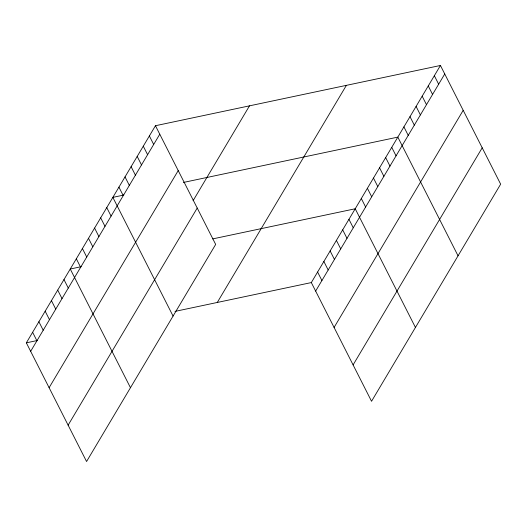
<?xml version="1.0" encoding="UTF-8"?>
<svg xmlns="http://www.w3.org/2000/svg" width="527" height="527" viewBox="0 0 527 527"><rect width="100%" height="100%" fill="white"/><g stroke="black" fill="none" stroke-linecap="round" stroke-linejoin="round"><path stroke-width="0.79" d="M155.458 125.722L215.675 244.423L86.566 461.527L26.35 342.833L155.458 125.722L440.434 65.473L500.65 184.167L371.542 401.278L311.325 282.577L440.434 65.473M30.658 351.331L159.767 134.22M49.11 387.694L178.218 170.59M193.099 200.688L249.495 105.841M68.121 425.164L197.223 208.053M217.282 302.465L346.391 85.354M315.64 291.075L444.742 73.971M334.085 327.445L463.193 110.334M353.097 364.908L482.198 147.804M123.825 195.049L112.85 197.368L173.067 316.068M183.383 182.454L397.826 137.119L458.042 255.812M81.217 266.695L70.249 269.014L130.465 387.707M212.737 238.889L355.224 208.764L415.441 327.458M26.35 342.833L37.325 340.508M174.99 311.404L311.325 282.577M434.347 75.71L438.655 84.208M428.26 85.941L432.568 94.438M422.173 96.177L426.481 104.675M416.086 106.414L420.394 114.912M409.999 116.651L414.314 125.149M403.913 126.882L408.227 135.38M391.739 147.356L396.054 155.854M385.652 157.586L389.967 166.084M379.565 167.823L383.88 176.321M373.478 178.06L377.793 186.558M367.398 188.291L371.706 196.795M361.311 198.527L365.619 207.025M348.953 219.311L353.261 227.809M342.682 229.851L346.99 238.349M336.41 240.398L340.719 248.896M330.139 250.944L334.447 259.442M323.868 261.491L328.176 269.989M317.597 272.037L321.911 280.535M149.372 135.959L153.68 144.457M143.285 146.196L147.593 154.694M137.198 156.427L141.506 164.925M131.111 166.664L135.419 175.162M125.024 176.901L129.332 185.399M118.937 187.131L123.246 195.636M106.764 207.605L111.078 216.103M100.677 217.842L104.992 226.34M94.59 228.072L98.905 236.57M88.503 238.309L92.818 246.807M82.416 248.546L86.731 257.044M76.329 258.777L80.644 267.275M63.978 279.56L68.286 288.058M57.706 290.107L62.015 298.605M51.435 300.647L55.743 309.145M45.164 311.193L49.472 319.691M38.893 321.74L43.201 330.238M32.621 332.287L36.93 340.785"/></g></svg>
